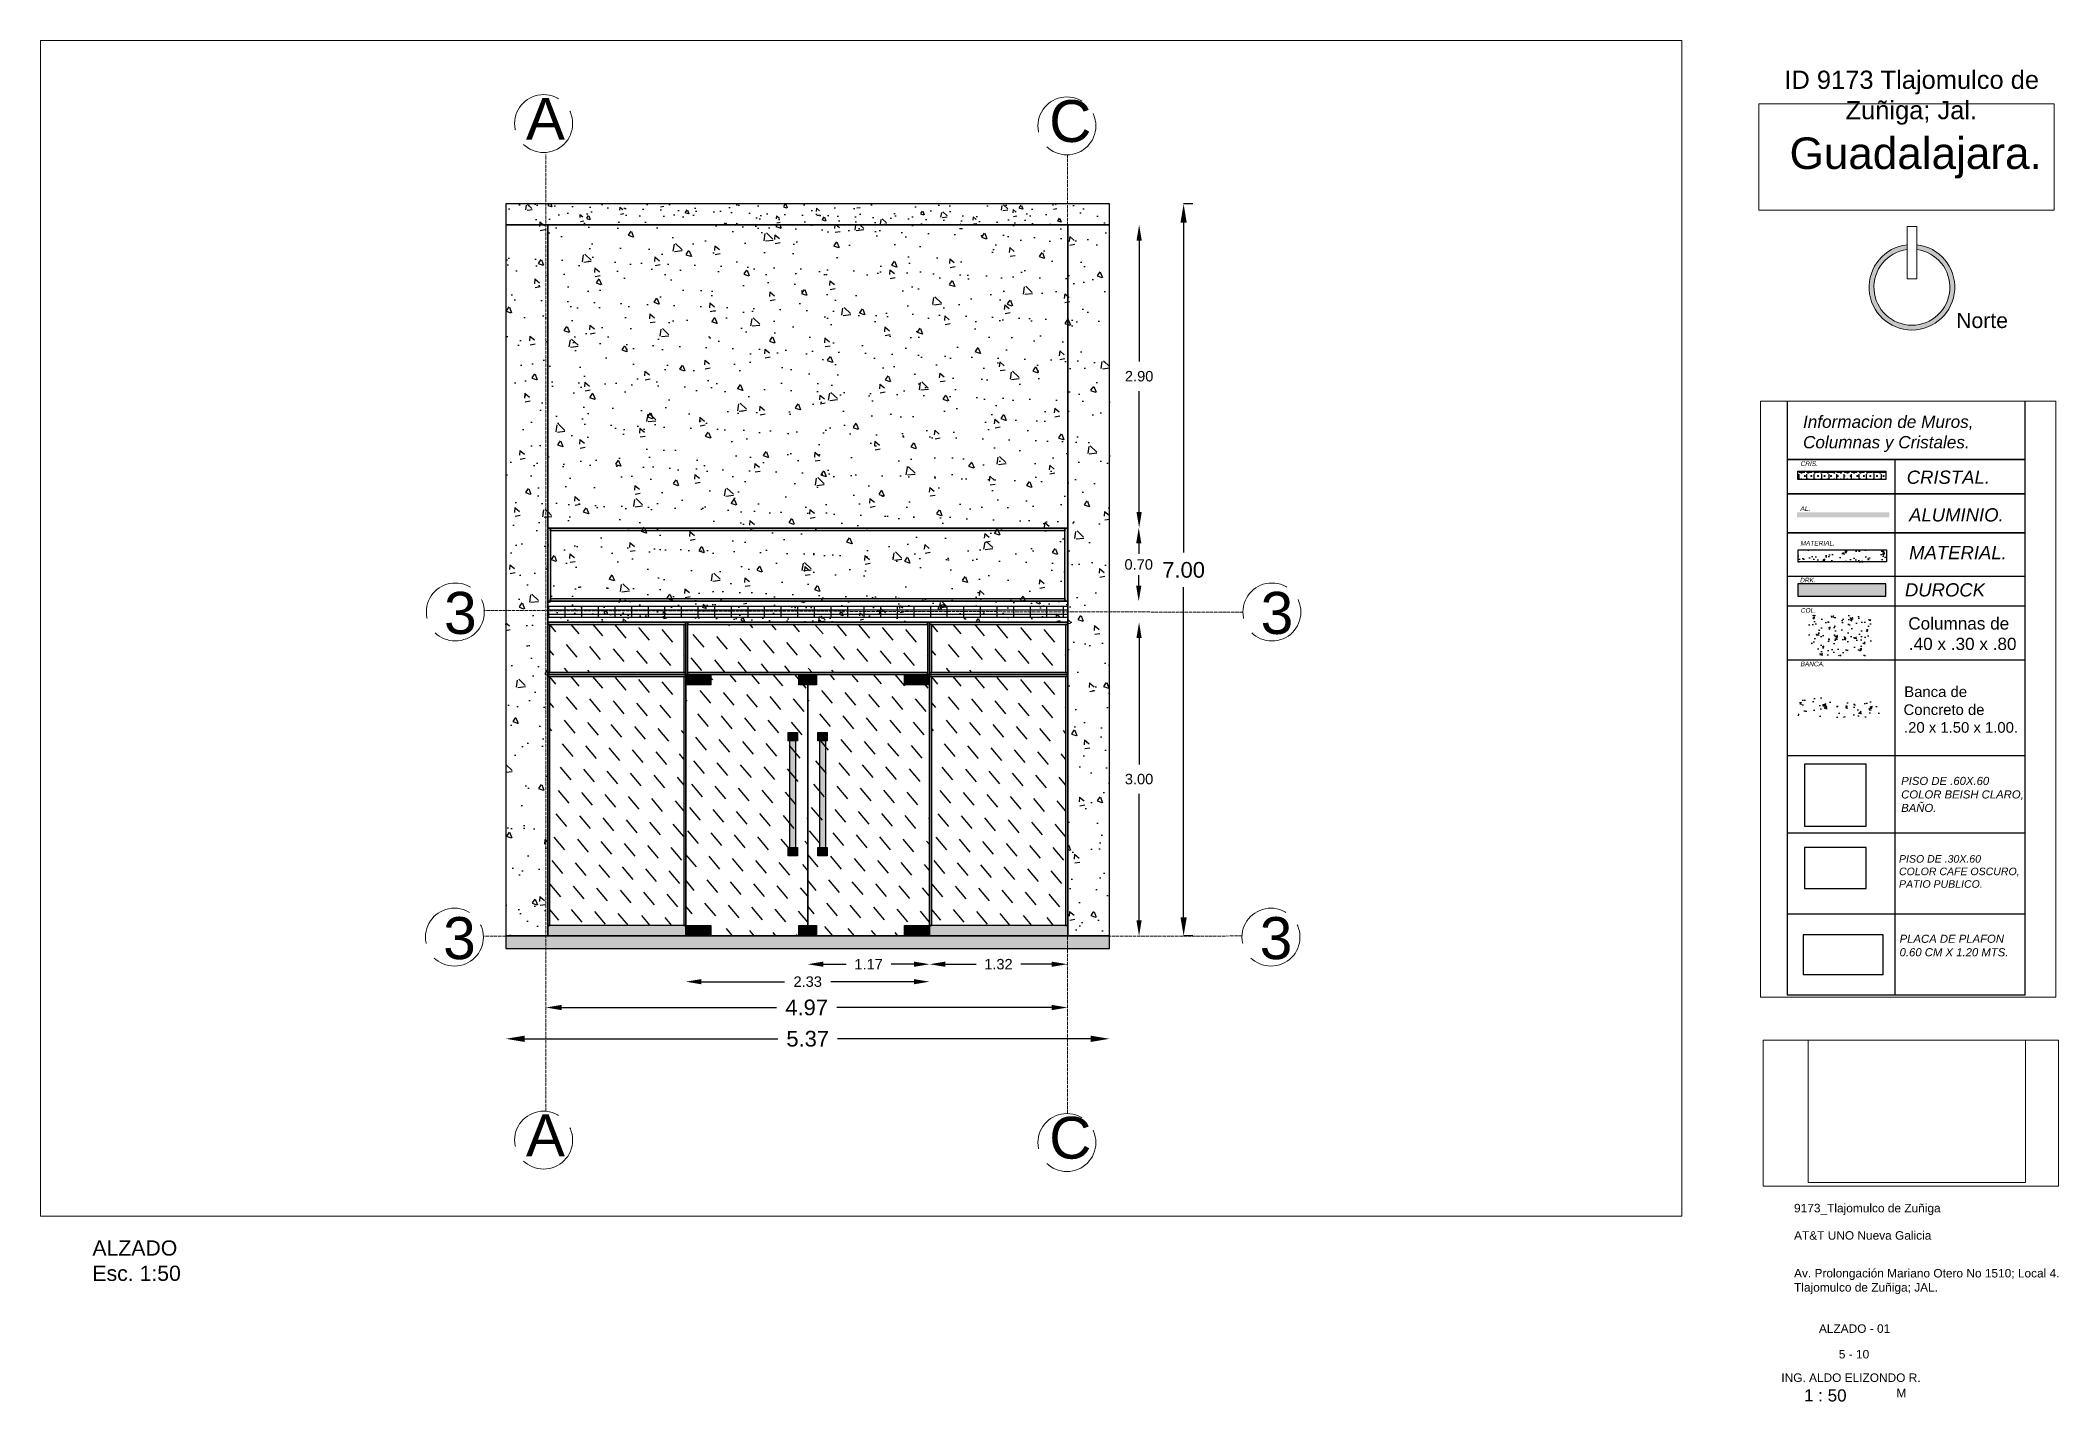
# Paper-space layout 'ARQ-05' of a CAD drawing. Header units: millimetres. Extents: x 82.4 to 165.5, y 72 to 128.1.
# The model-space entities are those that its viewports show. They can reach past a viewport. Long polylines and large blocks are cut down to what shows.
import ezdxf

# ---------------------------------------------------------------- set-up
doc = ezdxf.new("R2010")
doc.units = ezdxf.units.MM
doc.linetypes.add('ACAD_ISO02W100', pattern=[15, 12, -3])
for name, color, linetype, lineweight in [('COTAS', 161, 'ACAD_ISO02W100', 20), ('IMAGENES 3', 142, 'Continuous', 18), ('LAM-Solapa', 157, 'Continuous', 18)]:
    doc.layers.add(name, color=color, linetype=linetype, lineweight=lineweight)
for name, color, linetype in [('CUADRO IMFORMATIVO', 144, 'Continuous'), ('MEDIDAS.', 144, 'Continuous'), ('MUROS - ARQ.', 151, 'Continuous'), ('MUROS ACABADOS', 142, 'Continuous')]:
    doc.layers.add(name, color=color, linetype=linetype)
doc.styles.get("Standard").update_dxf_attribs({"font": 'arial.ttf'})
doc.dimstyles.get("Standard").update_dxf_attribs({"dimtxt": 0.15, "dimasz": 0.18, "dimexe": 0.18, "dimexo": 0.0625, "dimgap": 0.09, "dimtad": 0, "dimtih": 1, "dimtoh": 1, "dimzin": 0, "dimdsep": 46, "dimtxsty": 'Standard', "dimblk2": 'ARCHTICK', "dimcen": 0.09, "dimadec": 0, "dimazin": 0, "dimtfac": 1, "dimtofl": 0, "dimtmove": 0, "dimatfit": 3, "dimfxl": 1, "dimtolj": 1, "dimtzin": 0, "dimarcsym": 0})
picture_1 = doc.add_image_def('image53.png', size_in_pixel=(703, 467))
pattern_1 = [(320, (-6.02686, 10.43883), (-0.031878171, -0.364369338), [0.0381, -0.4191]), (265, (-6.02686, 10.43883), (0.38211369, 0.070486843), [0.03048, -0.335281168]), (10.4514447, (-6.02952, 10.40847), (0.350235504, -0.293882494), [0.032380018, -0.356180489]), (316.1842, (-5.92526, 10.43883), (-0.084084656, -0.542158082), [0.05715, -0.62865]), (6.6355576, (-5.93227, 10.39365), (0.49485225, -0.474808268), [0.048570046, -0.534271216]), (261.184151, (-5.92526, 10.43883), (0.49485225, -0.474808268), [0.045719934, -0.502919464]), (291, (-5.95066, 10.38803), (-0.204530396, -0.3032287825), [0.0381, -0.4191]), (236, (-5.95066, 10.38803), (0.368375932, -0.123604057), [0.03048, -0.33528]), (341.451445, (-5.9677, 10.36276), (0.163845538, -0.426832839), [0.032380018, -0.356179875]), (307.5, (-6.02686, 10.43883), (0.1691100777, -0.0061772065), [0, -0.331216, 0, -0.34036, 0, -0.33655]), (277.5, (-6.02686, 10.43883), (0.2003611496, -0.133639325), [0, -0.194056, 0, -0.323596, 0, -0.12827]), (237.5, (-6.02686, 10.55212), (-0.011457488, -0.2711811903), [0, -0.127, 0, -0.39624, 0, -0.52578]), (227.5, (-6.02686, 10.60292), (0.050852982, -0.296258363), [0, -0.1651, 0, -0.263144, 0, -0.37338])]
pattern_2 = [(320, (-6.02686, 10.43883), (-0.047817257, -0.546554007), [0.05715, -0.62865]), (265, (-6.02686, 10.43883), (0.573170536, 0.105730264), [0.04572, -0.502921753]), (10.4514447, (-6.03085, 10.3933), (0.525353256, -0.440823741), [0.048570026, -0.534270734]), (316.1842, (-5.87446, 10.4388), (-0.126126984, -0.813237123), [0.085725, -0.942975]), (6.635558, (-5.885, 10.3711), (0.742278374, -0.7122124), [0.07285507, -0.801406824]), (261.184151, (-5.8745, 10.4388), (0.742278374, -0.7122124), [0.0685799, -0.754379196]), (291, (-5.91256, 10.36263), (-0.306795595, -0.454843174), [0.05715, -0.62865]), (236, (-5.91256, 10.36263), (0.552563898, -0.185406085), [0.04572, -0.50292]), (341.451445, (-5.93813, 10.32473), (0.245768307, -0.640249258), [0.048570026, -0.534269813]), (307.5, (-6.02686, 10.43883), (0.2536651166, -0.0092658098), [0, -0.496824, 0, -0.51054, 0, -0.504825]), (277.5, (-6.02686, 10.43883), (0.3005417245, -0.2004589875), [0, -0.291084, 0, -0.485394, 0, -0.192405]), (237.5, (-6.02686, 10.60876), (-0.017186232, -0.4067717855), [0, -0.1905, 0, -0.59436, 0, -0.78867]), (227.5, (-6.02686, 10.68496), (0.076279473, -0.444387544), [0, -0.24765, 0, -0.394716, 0, -0.56007])]
pattern_3 = [(130, (-6.02686, 10.43883), (-0.2236520884, 0.0195670223), [0.15875, -0.15875])]

# ---------------------------------------------------------------- blocks, each defined once
blk = doc.blocks.new('*D134')
at = {"layer": 'Defpoints', "color": 0, "transparency": 16777216}
for p in [(10984.368, 3800.484), (10989.352, 3800.484), (10989.352, 3800.484)]:
    blk.add_point(p, dxfattribs=at)
at = {"layer": 'MEDIDAS.', "color": 0, "lineweight": -2, "transparency": 16777216}
for p, q in [((10984.518, 3800.484), (10986.572, 3800.484)), ((10989.202, 3800.484), (10987.148, 3800.484))]:
    blk.add_line(p, q, dxfattribs=at)
at = {"layer": 'MEDIDAS.', "color": 0, "transparency": 16777216}
for points in [[(10984.518, 3800.509), (10984.518, 3800.459), (10984.368, 3800.484)], [(10989.202, 3800.509), (10989.202, 3800.459), (10989.352, 3800.484)]]:
    blk.add_solid(points, dxfattribs=at)
at = {"layer": 'MEDIDAS.', "color": 0, "transparency": 16777216, "insert": (10986.86, 3800.484), "char_height": 0.15, "attachment_point": 5}
blk.add_mtext('\\A1;4.97', dxfattribs=at)
blk = doc.blocks.new('_ArchTick')
at = {"color": 0, "linetype": 'ByBlock', "const_width": 0.15}
blk.add_lwpolyline([(-0.5, -0.5), (0.5, 0.5)], dxfattribs=at)
blk = doc.blocks.new('*D135')
at = {"layer": 'Defpoints', "color": 0, "transparency": 16777216}
for p in [(10988.035, 3800.898), (10988.035, 3800.898), (10989.352, 3800.888)]:
    blk.add_point(p, dxfattribs=at)
at = {"layer": 'MEDIDAS.', "color": 0, "lineweight": -2, "transparency": 16777216}
for p, q in [((10988.185, 3800.898), (10988.479, 3800.898)), ((10989.202, 3800.898), (10988.908, 3800.898)), ((10989.352, 3800.888), (10989.352, 3800.898))]:
    blk.add_line(p, q, dxfattribs=at)
at = {"layer": 'MEDIDAS.', "color": 0, "transparency": 16777216}
for points in [[(10988.185, 3800.923), (10988.185, 3800.873), (10988.035, 3800.898)], [(10989.202, 3800.923), (10989.202, 3800.873), (10989.352, 3800.898)]]:
    blk.add_solid(points, dxfattribs=at)
at = {"layer": 'MEDIDAS.', "color": 0, "transparency": 16777216, "insert": (10988.693, 3800.898), "char_height": 0.1, "attachment_point": 5}
blk.add_mtext('\\A1;1.32', dxfattribs=at)
blk = doc.blocks.new('*D136')
at = {"layer": 'Defpoints', "color": 0, "transparency": 16777216}
for p in [(10986.87, 3800.898), (10986.87, 3800.898), (10988.035, 3800.898)]:
    blk.add_point(p, dxfattribs=at)
at = {"layer": 'MEDIDAS.', "color": 0, "lineweight": -2, "transparency": 16777216}
for p, q in [((10987.02, 3800.898), (10987.237, 3800.898)), ((10987.885, 3800.898), (10987.667, 3800.898))]:
    blk.add_line(p, q, dxfattribs=at)
at = {"layer": 'MEDIDAS.', "color": 0, "transparency": 16777216}
for points in [[(10987.02, 3800.923), (10987.02, 3800.873), (10986.87, 3800.898)], [(10987.885, 3800.923), (10987.885, 3800.873), (10988.035, 3800.898)]]:
    blk.add_solid(points, dxfattribs=at)
at = {"layer": 'MEDIDAS.', "color": 0, "transparency": 16777216, "insert": (10987.452, 3800.898), "char_height": 0.1, "attachment_point": 5}
blk.add_mtext('\\A1;1.17', dxfattribs=at)
blk = doc.blocks.new('*D137')
at = {"layer": 'Defpoints', "color": 0, "transparency": 16777216}
for p in [(10985.704, 3800.731), (10985.704, 3800.731), (10988.035, 3800.731)]:
    blk.add_point(p, dxfattribs=at)
at = {"layer": 'MEDIDAS.', "color": 0, "lineweight": -2, "transparency": 16777216}
for p, q in [((10985.854, 3800.731), (10986.649, 3800.731)), ((10987.885, 3800.731), (10987.09, 3800.731))]:
    blk.add_line(p, q, dxfattribs=at)
at = {"layer": 'MEDIDAS.', "color": 0, "transparency": 16777216}
for points in [[(10985.854, 3800.756), (10985.854, 3800.706), (10985.704, 3800.731)], [(10987.885, 3800.756), (10987.885, 3800.706), (10988.035, 3800.731)]]:
    blk.add_solid(points, dxfattribs=at)
at = {"layer": 'MEDIDAS.', "color": 0, "transparency": 16777216, "insert": (10986.87, 3800.731), "char_height": 0.1, "attachment_point": 5}
blk.add_mtext('\\A1;2.33', dxfattribs=at)
blk = doc.blocks.new('*D138')
at = {"layer": 'Defpoints', "color": 0, "transparency": 16777216}
for p in [(10983.985, 3800.185), (10989.755, 3800.185), (10989.755, 3800.185)]:
    blk.add_point(p, dxfattribs=at)
at = {"layer": 'MEDIDAS.', "color": 0, "lineweight": -2, "transparency": 16777216}
for p, q in [((10984.165, 3800.185), (10986.585, 3800.185)), ((10989.575, 3800.185), (10987.155, 3800.185))]:
    blk.add_line(p, q, dxfattribs=at)
at = {"layer": 'MEDIDAS.', "color": 0, "transparency": 16777216}
for points in [[(10984.165, 3800.215), (10984.165, 3800.155), (10983.985, 3800.185)], [(10989.575, 3800.215), (10989.575, 3800.155), (10989.755, 3800.185)]]:
    blk.add_solid(points, dxfattribs=at)
at = {"layer": 'MEDIDAS.', "color": 0, "transparency": 16777216, "insert": (10986.87, 3800.185), "char_height": 0.15, "attachment_point": 5}
blk.add_mtext('\\A1;5.37', dxfattribs=at)
blk = doc.blocks.new('*D139')
at = {"layer": 'Defpoints', "color": 0, "transparency": 16777216}
for p in [(10990.037, 3804.168), (10990.037, 3804.168), (10990.037, 3801.168)]:
    blk.add_point(p, dxfattribs=at)
at = {"layer": 'MEDIDAS.', "color": 0, "lineweight": -2, "transparency": 16777216}
for p, q in [((10990.037, 3804.018), (10990.037, 3802.809)), ((10990.037, 3801.318), (10990.037, 3802.527))]:
    blk.add_line(p, q, dxfattribs=at)
at = {"layer": 'MEDIDAS.', "color": 0, "transparency": 16777216}
for points in [[(10990.012, 3804.018), (10990.062, 3804.018), (10990.037, 3804.168)], [(10990.012, 3801.318), (10990.062, 3801.318), (10990.037, 3801.168)]]:
    blk.add_solid(points, dxfattribs=at)
at = {"layer": 'MEDIDAS.', "color": 0, "transparency": 16777216, "insert": (10990.037, 3802.668), "char_height": 0.1, "attachment_point": 5}
blk.add_mtext('\\A1;3.00', dxfattribs=at)
blk = doc.blocks.new('*D140')
at = {"layer": 'Defpoints', "color": 0, "transparency": 16777216}
for p in [(10990.034, 3805.071), (10990.034, 3805.071), (10990.034, 3804.368)]:
    blk.add_point(p, dxfattribs=at)
at = {"layer": 'MEDIDAS.', "color": 0, "lineweight": -2, "transparency": 16777216}
for p, q in [((10990.034, 3804.921), (10990.034, 3804.821)), ((10990.034, 3804.518), (10990.034, 3804.619))]:
    blk.add_line(p, q, dxfattribs=at)
at = {"layer": 'MEDIDAS.', "color": 0, "transparency": 16777216}
for points in [[(10990.009, 3804.921), (10990.059, 3804.921), (10990.034, 3805.071)], [(10990.009, 3804.518), (10990.059, 3804.518), (10990.034, 3804.368)]]:
    blk.add_solid(points, dxfattribs=at)
at = {"layer": 'MEDIDAS.', "color": 0, "transparency": 16777216, "insert": (10990.034, 3804.72), "char_height": 0.1, "attachment_point": 5}
blk.add_mtext('\\A1;0.70', dxfattribs=at)
blk = doc.blocks.new('*D141')
at = {"layer": 'Defpoints', "color": 0, "transparency": 16777216}
for p in [(10990.038, 3807.968), (10990.038, 3807.968), (10990.038, 3805.071)]:
    blk.add_point(p, dxfattribs=at)
at = {"layer": 'MEDIDAS.', "color": 0, "lineweight": -2, "transparency": 16777216}
for p, q in [((10990.038, 3807.818), (10990.038, 3806.661)), ((10990.038, 3805.221), (10990.038, 3806.379))]:
    blk.add_line(p, q, dxfattribs=at)
at = {"layer": 'MEDIDAS.', "color": 0, "transparency": 16777216}
for points in [[(10990.013, 3807.818), (10990.063, 3807.818), (10990.038, 3807.968)], [(10990.013, 3805.221), (10990.063, 3805.221), (10990.038, 3805.071)]]:
    blk.add_solid(points, dxfattribs=at)
at = {"layer": 'MEDIDAS.', "color": 0, "transparency": 16777216, "insert": (10990.038, 3806.52), "char_height": 0.1, "attachment_point": 5}
blk.add_mtext('\\A1;2.90', dxfattribs=at)
blk = doc.blocks.new('*D142')
at = {"layer": 'Defpoints', "color": 0, "transparency": 16777216}
for p in [(10990.551, 3808.168), (10990.463, 3801.168), (10990.551, 3801.168)]:
    blk.add_point(p, dxfattribs=at)
at = {"layer": 'MEDIDAS.', "color": 0, "lineweight": -2, "transparency": 16777216}
for p, q in [((10990.551, 3808.168), (10990.463, 3808.168)), ((10990.463, 3807.988), (10990.463, 3804.835)), ((10990.463, 3801.348), (10990.463, 3804.502)), ((10990.551, 3801.168), (10990.463, 3801.168))]:
    blk.add_line(p, q, dxfattribs=at)
at = {"layer": 'MEDIDAS.', "color": 0, "transparency": 16777216}
for points in [[(10990.433, 3807.988), (10990.493, 3807.988), (10990.463, 3808.168)], [(10990.433, 3801.348), (10990.493, 3801.348), (10990.463, 3801.168)]]:
    blk.add_solid(points, dxfattribs=at)
at = {"layer": 'MEDIDAS.', "color": 0, "transparency": 16777216, "insert": (10990.463, 3804.668), "char_height": 0.15, "attachment_point": 5}
blk.add_mtext('\\A1;7.00', dxfattribs=at)

msp = doc.modelspace()

# ---------------------------------------------------------------- hatches: boundary and pattern name
at = {"layer": 'CUADRO IMFORMATIVO'}
h = msp.add_hatch(dxfattribs=at)
h.set_pattern_fill('ANGLE', color=151, scale=0.010385)
h.set_pattern_definition([(0, (-11794.835896, -4063.511164), (0, 0.07254180236), [0.05275767444, -0.01978412792]), (90, (-11794.835896, -4063.511164), (-0.07254180236, 4e-18), [0.05275767444, -0.01978412792])])
h.paths.add_polyline_path([(10996.895, 3821.204), (10996.895, 3821.287), (10996.043, 3821.287), (10996.043, 3821.204)])
h = msp.add_hatch(dxfattribs=at)
h.set_pattern_fill('CROSS', color=161, scale=0.005)
h.paths.add_polyline_path([(10996.043, 3821.204), (10996.043, 3821.287), (10996.895, 3821.287), (10996.895, 3821.204)])
h = msp.add_hatch(color=161, dxfattribs=at)
h.dxf.hatch_style = 1
h.paths.add_polyline_path([(10996.929, 3820.838), (10996.929, 3820.885), (10996.035, 3820.885), (10996.035, 3820.838)])
h = msp.add_hatch(dxfattribs=at)
h.set_pattern_fill('AR-CONC', color=250, scale=0.001)
h.set_pattern_definition([(50, (0.0001, 0), (0.182184669, -0.0159390855), [0.01905, -0.20955]), (355, (0.0001, 0), (-0.0352434214, 0.1910568452), [0.01524, -0.1676405842]), (100.4514447, (0.01528, -0.00133), (0.146941247, 0.175117752), [0.0161900088, -0.1780902446]), (46.1842, (0.0001, 0.0508), (0.271079041, -0.042042328), [0.028575, -0.314325]), (96.6355576, (0.0227, 0.0473), (0.237404134, 0.2474261246), [0.024285023, -0.267135608]), (351.1841512, (0.0001, 0.0508), (0.237404134, 0.2474261246), [0.022859967, -0.251459732]), (21, (0.0255, 0.0381), (0.1516143913, -0.1022651982), [0.01905, -0.20955]), (326, (0.0255, 0.0381), (0.0618020283, 0.184187966), [0.01524, -0.16764]), (71.451445, (0.03813, 0.02958), (0.2134164193, 0.081922769), [0.0161900088, -0.1780899376]), (37.5, (0.0001, 0), (0.00308860325, 0.08455503887), [0, -0.165608, 0, -0.17018, 0, -0.168275]), (7.5, (0.0001, 0), (0.0668196625, 0.1001805748), [0, -0.097028, 0, -0.161798, 0, -0.064135]), (327.5, (-0.05654, 0), (0.13559059517, -0.005728744), [0, -0.0635, 0, -0.19812, 0, -0.26289]), (317.5, (-0.08194, 0), (0.1481291814, 0.025426491), [0, -0.08255, 0, -0.131572, 0, -0.18669])])
h.paths.add_polyline_path([(10996.903, 3820.407), (10996.047, 3820.407), (10996.047, 3820.522), (10996.903, 3820.522)])
at = {"layer": 'CUADRO IMFORMATIVO', "true_color": 0x0a85ff}
h = msp.add_hatch(color=150, dxfattribs=at)
h.dxf.hatch_style = 1
h.paths.add_polyline_path([(10996.045, 3820.193), (10996.045, 3820.073), (10996.898, 3820.073), (10996.898, 3820.193)])
at = {"layer": 'CUADRO IMFORMATIVO'}
h = msp.add_hatch(dxfattribs=at)
h.set_pattern_fill('AR-CONC', color=142, scale=0.001)
h.set_pattern_definition([(50, (18.55573, 23.4516), (0.182184669, -0.0159390855), [0.01905, -0.20955]), (355, (18.55573, 23.4516), (-0.0352434214, 0.1910568452), [0.01524, -0.1676405842]), (100.4514447, (18.57092, 23.45027), (0.146941247, 0.175117752), [0.0161900088, -0.1780902446]), (46.1842, (18.55573, 23.5024), (0.271079041, -0.042042328), [0.028575, -0.314325]), (96.6355576, (18.57832, 23.4989), (0.237404134, 0.2474261246), [0.024285023, -0.267135608]), (351.1841512, (18.55573, 23.5024), (0.237404134, 0.2474261246), [0.022859967, -0.251459732]), (21, (18.58113, 23.4897), (0.1516143913, -0.1022651982), [0.01905, -0.20955]), (326, (18.58113, 23.4897), (0.0618020283, 0.184187966), [0.01524, -0.16764]), (71.451445, (18.59377, 23.48118), (0.2134164193, 0.081922769), [0.0161900088, -0.1780899376]), (37.5, (18.55573, 23.4516), (0.00308860325, 0.08455503887), [0, -0.165608, 0, -0.17018, 0, -0.168275]), (7.5, (18.55573, 23.4516), (0.0668196625, 0.1001805748), [0, -0.097028, 0, -0.161798, 0, -0.064135]), (327.5, (18.49909, 23.4516), (0.13559059517, -0.005728744), [0, -0.0635, 0, -0.19812, 0, -0.26289]), (317.5, (18.47369, 23.4516), (0.1481291814, 0.025426491), [0, -0.08255, 0, -0.131572, 0, -0.18669])])
h.paths.add_polyline_path([(10996.152, 3819.491), (10996.752, 3819.491), (10996.752, 3819.891), (10996.152, 3819.891)])
h = msp.add_hatch(dxfattribs=at)
h.set_pattern_fill('AR-CONC', color=142, scale=0.001228)
h.set_pattern_definition([(50, (4256.03059, 1484.32152), (0.2237743324, -0.019577708), [0.023398791, -0.2573867034]), (355, (4256.03059, 1484.32152), (-0.0432888955, 0.234671876), [0.018719033, -0.20591008]), (100.4514447, (4256.04923, 1484.31988), (0.180485436, 0.215094158), [0.0198859126, -0.2187452205]), (46.1842, (4256.03059, 1484.3839), (0.332961779, -0.051639877), [0.035098187, -0.386080055]), (96.6355576, (4256.05833, 1484.3796), (0.291599463, 0.303909303), [0.029828881, -0.328118127]), (351.184151, (4256.0306, 1484.3839), (0.291599463, 0.303909303), [0.028078509, -0.308863715]), (21, (4256.06178, 1484.36831), (0.18622538, -0.125610605), [0.023398791, -0.2573867034]), (326, (4256.06178, 1484.36831), (0.075910381, 0.226234948), [0.018719033, -0.205909363]), (71.451445, (4256.0773, 1484.35785), (0.2621357605, 0.1006243446), [0.0198859126, -0.2187448435]), (37.5, (4256.030585, 1484.321516), (0.0037936789, 0.1038575171), [0, -0.2034134917, 0, -0.2090292016, 0, -0.2066893224]), (7.5, (4256.03059, 1484.32152), (0.0820734558, 0.1230500973), [0, -0.1191778433, 0, -0.1987337334, 0, -0.0787759304]), (327.5, (4255.96101, 1484.321516), (0.1665436235, -0.0070365189), [0, -0.0779959707, 0, -0.2433474287, 0, -0.3229033188]), (317.5, (4255.92981, 1484.32152), (0.1819445558, 0.0312309268), [0, -0.101394762, 0, -0.1616076513, 0, -0.229308154])])
h.paths.add_polyline_path([(10996.049, 3818.901), (10996.835, 3818.901), (10996.835, 3819.087), (10996.049, 3819.087)])
at = {"layer": 'MUROS ACABADOS'}
h = msp.add_hatch(dxfattribs=at)
h.set_pattern_fill('AR-CONC', color=40, scale=0.002, angle=270)
h.set_pattern_definition(pattern_1)
h.paths.add_polyline_path([(10983.985, 3807.968), (10989.755, 3807.968), (10989.755, 3808.168), (10983.985, 3808.168)])
h = msp.add_hatch(dxfattribs=at)
h.set_pattern_fill('AR-CONC', color=40, scale=0.003, angle=270)
h.set_pattern_definition(pattern_2)
h.paths.add_polyline_path([(10989.355, 3801.168), (10989.755, 3801.168), (10989.755, 3807.968), (10989.355, 3807.968)])
h.paths.add_polyline_path([(10983.985, 3801.168), (10984.385, 3801.168), (10984.385, 3807.968), (10983.985, 3807.968)])
h = msp.add_hatch(dxfattribs=at)
h.set_pattern_fill('AR-CONC', color=40, scale=0.003, angle=270)
h.set_pattern_definition(pattern_2)
h.paths.add_polyline_path([(10984.385, 3805.068), (10989.355, 3805.068), (10989.355, 3807.968), (10984.385, 3807.968)])
h.paths.add_polyline_path([(10984.385, 3804.368), (10989.355, 3804.368)], flags=17)
h.paths.add_polyline_path([(10984.385, 3804.368), (10989.355, 3804.368), (10989.355, 3805.068), (10984.385, 3805.068)])
h = msp.add_hatch(color=40, dxfattribs=at)
h.dxf.hatch_style = 1
h.paths.add_polyline_path([(10989.329, 3804.394), (10989.329, 3804.368), (10984.411, 3804.368), (10984.411, 3804.394)])
h.paths.add_polyline_path([(10989.329, 3805.068), (10989.329, 3805.042), (10984.411, 3805.042), (10984.411, 3805.068)])
h.paths.add_polyline_path([(10984.385, 3805.068), (10984.411, 3805.068), (10984.411, 3804.368), (10984.385, 3804.368)])
h.paths.add_polyline_path([(10989.329, 3805.068), (10989.355, 3805.068), (10989.355, 3804.368), (10989.329, 3804.368)])
h = msp.add_hatch(dxfattribs=at)
h.set_pattern_fill('AR-CONC', color=40, scale=0.002, angle=270)
h.set_pattern_definition(pattern_1)
h.paths.add_polyline_path([(10984.385, 3804.168), (10989.355, 3804.168), (10989.355, 3804.368), (10984.385, 3804.368)])
h = msp.add_hatch(dxfattribs=at)
h.set_pattern_fill('GRATE', color=34, scale=0.05)
h.set_pattern_definition([(0, (-6.026863, 10.438833), (0, 0.0396875), []), (90, (-6.02686, 10.43883), (-0.15875, 1e-17), [])])
h.paths.add_polyline_path([(10984.385, 3804.218), (10989.355, 3804.218), (10989.355, 3804.318), (10984.385, 3804.318)])
h = msp.add_hatch(color=255, dxfattribs=at)
h.dxf.hatch_style = 1
h.paths.add_polyline_path([(10985.725, 3803.668), (10988.015, 3803.668), (10988.015, 3803.688), (10985.725, 3803.688)])
h.paths.add_polyline_path([(10985.705, 3803.668), (10985.725, 3803.668), (10985.725, 3804.168), (10985.705, 3804.168)])
h.paths.add_polyline_path([(10985.725, 3804.148), (10988.015, 3804.148), (10988.015, 3804.168), (10985.725, 3804.168)])
h.paths.add_polyline_path([(10988.015, 3803.668), (10988.035, 3803.668), (10988.035, 3804.168), (10988.015, 3804.168)])
h.paths.add_polyline_path([(10988.035, 3803.688), (10988.055, 3803.688), (10988.055, 3804.148), (10988.035, 3804.148)])
h.paths.add_polyline_path([(10988.035, 3804.148), (10989.355, 3804.148), (10989.355, 3804.168), (10988.035, 3804.168)])
h.paths.add_polyline_path([(10988.035, 3803.668), (10989.355, 3803.668), (10989.355, 3803.688), (10988.035, 3803.688)])
h.paths.add_polyline_path([(10989.335, 3803.688), (10989.355, 3803.688), (10989.355, 3804.148), (10989.335, 3804.148)])
h.paths.add_polyline_path([(10989.335, 3801.268), (10989.355, 3801.268), (10989.355, 3803.648), (10989.335, 3803.648)])
h.paths.add_polyline_path([(10988.035, 3803.648), (10989.355, 3803.648), (10989.355, 3803.668), (10988.035, 3803.668)])
h.paths.add_polyline_path([(10988.035, 3801.268), (10988.055, 3801.268), (10988.055, 3803.648), (10988.035, 3803.648)])
h.paths.add_polyline_path([(10988.035, 3801.168), (10989.355, 3801.168), (10989.355, 3801.268), (10988.035, 3801.268)])
h.paths.add_polyline_path([(10984.385, 3801.168), (10985.705, 3801.168), (10985.705, 3801.268), (10984.385, 3801.268)])
h.paths.add_polyline_path([(10984.385, 3801.268), (10984.405, 3801.268), (10984.405, 3803.648), (10984.385, 3803.648)])
h.paths.add_polyline_path([(10985.685, 3801.268), (10985.705, 3801.268), (10985.705, 3803.648), (10985.685, 3803.648)])
h.paths.add_polyline_path([(10984.385, 3803.648), (10985.705, 3803.648), (10985.705, 3803.668), (10984.385, 3803.668)])
h.paths.add_polyline_path([(10984.385, 3803.668), (10985.705, 3803.668), (10985.705, 3803.688), (10984.385, 3803.688)])
h.paths.add_polyline_path([(10985.685, 3803.688), (10985.705, 3803.688), (10985.705, 3804.148), (10985.685, 3804.148)])
h.paths.add_polyline_path([(10984.385, 3803.688), (10984.405, 3803.688), (10984.405, 3804.148), (10984.385, 3804.148)])
h.paths.add_polyline_path([(10984.385, 3804.148), (10985.705, 3804.148), (10985.705, 3804.168), (10984.385, 3804.168)])
h = msp.add_hatch(dxfattribs=at)
h.set_pattern_fill('DASH', color=255, scale=0.05, angle=130)
h.set_pattern_definition(pattern_3)
h.paths.add_polyline_path([(10984.405, 3804.148), (10985.685, 3804.148), (10985.685, 3803.688), (10984.405, 3803.688)])
h = msp.add_hatch(dxfattribs=at)
h.set_pattern_fill('DASH', color=255, scale=0.05, angle=130)
h.set_pattern_definition([(130, (-3.69686, 10.43883), (-0.2236520884, 0.0195670223), [0.15875, -0.15875])])
h.paths.add_polyline_path([(10985.725, 3804.148), (10988.015, 3804.148), (10988.015, 3803.688), (10985.725, 3803.688)])
h = msp.add_hatch(dxfattribs=at)
h.set_pattern_fill('DASH', color=255, scale=0.05, angle=130)
h.set_pattern_definition([(130, (-2.37686, 10.43883), (-0.2236520884, 0.0195670223), [0.15875, -0.15875])])
h.paths.add_polyline_path([(10988.055, 3804.148), (10989.335, 3804.148), (10989.335, 3803.688), (10988.055, 3803.688)])
h = msp.add_hatch(dxfattribs=at)
h.set_pattern_fill('DASH', color=255, scale=0.05, angle=130)
h.set_pattern_definition([(130, (-6.02686, 9.93883), (-0.2236520884, 0.0195670223), [0.15875, -0.15875])])
h.paths.add_polyline_path([(10984.405, 3803.648), (10985.685, 3803.648), (10985.685, 3801.268), (10984.405, 3801.268)])
h = msp.add_hatch(dxfattribs=at)
h.set_pattern_fill('DASH', color=255, scale=0.05, angle=130)
h.set_pattern_definition([(130, (-7.19186, 10.43883), (-0.2236520884, 0.0195670223), [0.15875, -0.15875])])
h.paths.add_polyline_path([(10985.705, 3801.168), (10986.87, 3801.168), (10986.87, 3803.668), (10985.705, 3803.668)])
h = msp.add_hatch(color=255, dxfattribs=at)
h.dxf.hatch_style = 1
h.paths.add_polyline_path([(10985.705, 3803.668), (10985.944, 3803.668), (10985.944, 3803.568), (10985.705, 3803.568)])
h = msp.add_hatch(color=255, dxfattribs=at)
h.dxf.hatch_style = 1
h.paths.add_polyline_path([(10986.786, 3803.668), (10986.87, 3803.668), (10986.87, 3803.568), (10986.786, 3803.568)])
h = msp.add_hatch(dxfattribs=at)
h.set_pattern_fill('DASH', color=255, scale=0.05, angle=130)
h.set_pattern_definition(pattern_3)
h.paths.add_polyline_path([(10986.87, 3801.168), (10988.035, 3801.168), (10988.035, 3803.668), (10986.87, 3803.668)])
h = msp.add_hatch(color=255, dxfattribs=at)
h.dxf.hatch_style = 1
h.paths.add_polyline_path([(10986.87, 3803.668), (10986.954, 3803.668), (10986.954, 3803.568), (10986.87, 3803.568)])
h = msp.add_hatch(color=255, dxfattribs=at)
h.dxf.hatch_style = 1
h.paths.add_polyline_path([(10987.796, 3803.668), (10988.035, 3803.668), (10988.035, 3803.568), (10987.796, 3803.568)])
h = msp.add_hatch(dxfattribs=at)
h.set_pattern_fill('DASH', color=255, scale=0.05, angle=130)
h.set_pattern_definition([(130, (-2.37686, 9.93883), (-0.2236520884, 0.0195670223), [0.15875, -0.15875])])
h.paths.add_polyline_path([(10988.055, 3803.648), (10989.335, 3803.648), (10989.335, 3801.268), (10988.055, 3801.268)])
h = msp.add_hatch(color=254, dxfattribs=at)
h.dxf.hatch_style = 1
h.paths.add_polyline_path([(10986.682, 3803.114), (10986.771, 3803.114), (10986.771, 3803.034), (10986.682, 3803.034)])
h = msp.add_hatch(color=254, dxfattribs=at)
h.dxf.hatch_style = 1
h.paths.add_polyline_path([(10986.699, 3803.074), (10986.753, 3803.074), (10986.753, 3801.974), (10986.699, 3801.974)])
h = msp.add_hatch(color=254, dxfattribs=at)
h.dxf.hatch_style = 1
h.paths.add_polyline_path([(10986.968, 3803.114), (10987.057, 3803.114), (10987.057, 3803.034), (10986.968, 3803.034)])
h = msp.add_hatch(color=254, dxfattribs=at)
h.dxf.hatch_style = 1
h.paths.add_polyline_path([(10986.985, 3803.074), (10987.04, 3803.074), (10987.04, 3801.974), (10986.985, 3801.974)])
h = msp.add_hatch(color=254, dxfattribs=at)
h.dxf.hatch_style = 1
h.paths.add_polyline_path([(10986.682, 3802.014), (10986.771, 3802.014), (10986.771, 3801.934), (10986.682, 3801.934)])
h = msp.add_hatch(color=254, dxfattribs=at)
h.dxf.hatch_style = 1
h.paths.add_polyline_path([(10986.968, 3802.014), (10987.057, 3802.014), (10987.057, 3801.934), (10986.968, 3801.934)])
h = msp.add_hatch(color=250, dxfattribs=at)
h.dxf.hatch_style = 1
h.paths.add_polyline_path([(10983.985, 3801.048), (10989.755, 3801.048), (10989.755, 3801.168), (10983.985, 3801.168)])
h = msp.add_hatch(color=255, dxfattribs=at)
h.dxf.hatch_style = 1
h.paths.add_polyline_path([(10985.705, 3801.268), (10985.944, 3801.268), (10985.944, 3801.168), (10985.705, 3801.168)])
h = msp.add_hatch(color=255, dxfattribs=at)
h.dxf.hatch_style = 1
h.paths.add_polyline_path([(10986.786, 3801.268), (10986.87, 3801.268), (10986.87, 3801.168), (10986.786, 3801.168)])
h = msp.add_hatch(color=255, dxfattribs=at)
h.dxf.hatch_style = 1
h.paths.add_polyline_path([(10986.87, 3801.268), (10986.954, 3801.268), (10986.954, 3801.168), (10986.87, 3801.168)])
h = msp.add_hatch(color=255, dxfattribs=at)
h.dxf.hatch_style = 1
h.paths.add_polyline_path([(10987.796, 3801.268), (10988.035, 3801.268), (10988.035, 3801.168), (10987.796, 3801.168)])

# ---------------------------------------------------------------- linework, layer by layer
at = {"layer": 'COTAS', "color": 164, "ltscale": 0.05}
for points in [[(10984.368, 3799.492), (10984.368, 3808.639)], [(10989.352, 3799.47), (10989.352, 3808.639)], [(10991.03, 3804.264), (10983.778, 3804.28)], [(10991.021, 3801.168), (10983.77, 3801.167)]]:
    msp.add_lwpolyline(points, dxfattribs=at)
at = {"layer": 'COTAS', "color": 164}
for centre in [(10984.346, 3808.936), (10989.347, 3808.914), (10983.502, 3804.266), (10991.307, 3804.266), (10983.493, 3801.157), (10991.298, 3801.157), (10984.346, 3799.216), (10989.347, 3799.193)]:
    msp.add_circle(centre, 0.277, dxfattribs=at)
at = {"layer": 'CUADRO IMFORMATIVO'}
for p, q in [((10998.248, 3821.973), (10995.94, 3821.973)), ((10995.94, 3821.973), (10995.94, 3816.205)), ((10998.248, 3816.205), (10998.248, 3821.973)), ((10995.94, 3821.397), (10998.248, 3821.397)), ((10995.94, 3821.397), (10998.248, 3821.397)), ((10998.248, 3821.397), (10995.94, 3821.397)), ((10996.985, 3821.397), (10996.985, 3816.205)), ((10995.94, 3821.065), (10998.248, 3821.065)), ((10998.248, 3821.065), (10995.94, 3821.065)), ((10995.94, 3820.689), (10998.248, 3820.689)), ((10998.248, 3820.689), (10995.94, 3820.689)), ((10998.248, 3820.265), (10995.94, 3820.265)), ((10998.248, 3819.978), (10995.94, 3819.978)), ((10998.248, 3819.452), (10995.94, 3819.452)), ((10995.94, 3818.54), (10995.94, 3818.525)), ((10998.248, 3818.525), (10995.94, 3818.525)), ((10998.248, 3818.525), (10995.94, 3818.525)), ((10998.248, 3817.775), (10995.94, 3817.775)), ((10998.248, 3817.775), (10995.94, 3817.775)), ((10998.248, 3816.99), (10995.94, 3816.99)), ((10998.248, 3816.99), (10995.94, 3816.99)), ((10998.248, 3816.99), (10995.94, 3816.99)), ((10998.248, 3816.205), (10995.94, 3816.205))]:
    msp.add_line(p, q, dxfattribs=at)
at = {"layer": 'CUADRO IMFORMATIVO', "color": 151}
for points in [[(10996.043, 3821.204), (10996.043, 3821.287), (10996.895, 3821.287), (10996.895, 3821.204)], [(10996.107, 3817.845), (10996.707, 3817.845), (10996.707, 3818.445), (10996.107, 3818.445)]]:
    msp.add_lwpolyline(points, close=True, dxfattribs=at)
at = {"layer": 'CUADRO IMFORMATIVO', "color": 142}
msp.add_lwpolyline([(10996.903, 3820.407), (10996.047, 3820.407), (10996.047, 3820.522), (10996.903, 3820.522)], close=True, dxfattribs=at)
at = {"layer": 'CUADRO IMFORMATIVO', "color": 150, "true_color": 0x0a85ff}
msp.add_lwpolyline([(10996.045, 3820.193), (10996.045, 3820.073), (10996.898, 3820.073), (10996.898, 3820.193)], close=True, dxfattribs=at)
at = {"layer": 'CUADRO IMFORMATIVO', "color": 152}
msp.add_lwpolyline([(10996.107, 3817.239), (10996.707, 3817.239), (10996.707, 3817.639), (10996.107, 3817.639)], close=True, dxfattribs=at)
at = {"layer": 'CUADRO IMFORMATIVO', "color": 186}
msp.add_lwpolyline([(10996.097, 3816.406), (10996.87, 3816.406), (10996.87, 3816.792), (10996.097, 3816.792)], close=True, dxfattribs=at)
at = {"layer": 'MUROS - ARQ.', "color": 40}
for points in [[(10983.985, 3807.968), (10989.755, 3807.968), (10989.755, 3808.168), (10983.985, 3808.168)], [(10983.985, 3801.168), (10984.385, 3801.168), (10984.385, 3807.968), (10983.985, 3807.968)], [(10984.385, 3805.068), (10989.355, 3805.068), (10989.355, 3807.968), (10984.385, 3807.968)], [(10989.355, 3801.168), (10989.755, 3801.168), (10989.755, 3807.968), (10989.355, 3807.968)], [(10984.385, 3804.368), (10989.355, 3804.368), (10989.355, 3805.068), (10984.385, 3805.068)], [(10984.385, 3805.068), (10984.411, 3805.068), (10984.411, 3804.368), (10984.385, 3804.368)], [(10989.329, 3805.068), (10989.329, 3805.042), (10984.411, 3805.042), (10984.411, 3805.068)], [(10989.329, 3805.068), (10989.355, 3805.068), (10989.355, 3804.368), (10989.329, 3804.368)], [(10984.385, 3804.168), (10989.355, 3804.168), (10989.355, 3804.368), (10984.385, 3804.368)], [(10984.385, 3804.218), (10989.355, 3804.218), (10989.355, 3804.318), (10984.385, 3804.318)], [(10989.329, 3804.394), (10989.329, 3804.368), (10984.411, 3804.368), (10984.411, 3804.394)]]:
    msp.add_lwpolyline(points, close=True, dxfattribs=at)
at = {"layer": 'MUROS - ARQ.'}
for points in [[(10984.385, 3804.168), (10984.385, 3803.668), (10985.705, 3803.668), (10985.705, 3804.168)], [(10985.705, 3804.168), (10988.035, 3804.168), (10988.035, 3803.668), (10985.705, 3803.668)], [(10988.035, 3804.168), (10988.035, 3803.668), (10989.355, 3803.668), (10989.355, 3804.168)], [(10984.385, 3801.168), (10985.705, 3801.168), (10985.705, 3803.668), (10984.385, 3803.668)], [(10988.035, 3801.168), (10989.355, 3801.168), (10989.355, 3803.668), (10988.035, 3803.668)]]:
    msp.add_lwpolyline(points, close=True, dxfattribs=at)
at = {"layer": 'MUROS - ARQ.', "color": 141, "true_color": 0x9ecfff}
for points in [[(10984.385, 3804.148), (10985.705, 3804.148), (10985.705, 3804.168), (10984.385, 3804.168)], [(10985.705, 3803.668), (10985.725, 3803.668), (10985.725, 3804.168), (10985.705, 3804.168)], [(10985.725, 3804.148), (10988.015, 3804.148), (10988.015, 3804.168), (10985.725, 3804.168)], [(10988.035, 3804.148), (10989.355, 3804.148), (10989.355, 3804.168), (10988.035, 3804.168)], [(10984.385, 3803.688), (10984.405, 3803.688), (10984.405, 3804.148), (10984.385, 3804.148)], [(10985.685, 3803.688), (10985.705, 3803.688), (10985.705, 3804.148), (10985.685, 3804.148)], [(10988.035, 3803.688), (10988.055, 3803.688), (10988.055, 3804.148), (10988.035, 3804.148)], [(10989.335, 3803.688), (10989.355, 3803.688), (10989.355, 3804.148), (10989.335, 3804.148)], [(10984.385, 3803.668), (10985.705, 3803.668), (10985.705, 3803.688), (10984.385, 3803.688)], [(10985.725, 3803.668), (10988.015, 3803.668), (10988.015, 3803.688), (10985.725, 3803.688)], [(10984.385, 3803.648), (10985.705, 3803.648), (10985.705, 3803.668), (10984.385, 3803.668)], [(10984.385, 3801.268), (10984.405, 3801.268), (10984.405, 3803.648), (10984.385, 3803.648)], [(10985.685, 3801.268), (10985.705, 3801.268), (10985.705, 3803.648), (10985.685, 3803.648)], [(10988.035, 3803.648), (10989.355, 3803.648), (10989.355, 3803.668), (10988.035, 3803.668)], [(10988.035, 3801.268), (10988.055, 3801.268), (10988.055, 3803.648), (10988.035, 3803.648)], [(10989.335, 3801.268), (10989.355, 3801.268), (10989.355, 3803.648), (10989.335, 3803.648)], [(10984.385, 3801.168), (10985.705, 3801.168), (10985.705, 3801.268), (10984.385, 3801.268)], [(10988.035, 3801.168), (10989.355, 3801.168), (10989.355, 3801.268), (10988.035, 3801.268)]]:
    msp.add_lwpolyline(points, close=True, dxfattribs=at)
at = {"layer": 'MUROS - ARQ.', "color": 255}
for points in [[(10988.015, 3803.668), (10988.035, 3803.668), (10988.035, 3804.168), (10988.015, 3804.168)], [(10988.035, 3803.668), (10989.355, 3803.668), (10989.355, 3803.688), (10988.035, 3803.688)]]:
    msp.add_lwpolyline(points, close=True, dxfattribs=at)
at = {"layer": 'MUROS - ARQ.', "color": 151}
for points in [[(10984.405, 3804.148), (10985.685, 3804.148), (10985.685, 3803.688), (10984.405, 3803.688)], [(10985.725, 3804.148), (10988.015, 3804.148), (10988.015, 3803.688), (10985.725, 3803.688)], [(10988.055, 3804.148), (10989.335, 3804.148), (10989.335, 3803.688), (10988.055, 3803.688)], [(10984.405, 3803.648), (10985.685, 3803.648), (10985.685, 3801.268), (10984.405, 3801.268)], [(10985.705, 3801.168), (10986.87, 3801.168), (10986.87, 3803.668), (10985.705, 3803.668)], [(10985.705, 3803.668), (10985.944, 3803.668), (10985.944, 3803.568), (10985.705, 3803.568)], [(10986.786, 3803.668), (10986.87, 3803.668), (10986.87, 3803.568), (10986.786, 3803.568)], [(10986.87, 3801.168), (10988.035, 3801.168), (10988.035, 3803.668), (10986.87, 3803.668)], [(10986.87, 3803.668), (10986.954, 3803.668), (10986.954, 3803.568), (10986.87, 3803.568)], [(10987.796, 3803.668), (10988.035, 3803.668), (10988.035, 3803.568), (10987.796, 3803.568)], [(10988.055, 3803.648), (10989.335, 3803.648), (10989.335, 3801.268), (10988.055, 3801.268)], [(10986.682, 3803.114), (10986.771, 3803.114), (10986.771, 3803.034), (10986.682, 3803.034)], [(10986.699, 3803.074), (10986.753, 3803.074), (10986.753, 3801.974), (10986.699, 3801.974)], [(10986.968, 3803.114), (10987.057, 3803.114), (10987.057, 3803.034), (10986.968, 3803.034)], [(10986.985, 3803.074), (10987.04, 3803.074), (10987.04, 3801.974), (10986.985, 3801.974)], [(10986.682, 3802.014), (10986.771, 3802.014), (10986.771, 3801.934), (10986.682, 3801.934)], [(10986.968, 3802.014), (10987.057, 3802.014), (10987.057, 3801.934), (10986.968, 3801.934)], [(10985.705, 3801.268), (10985.944, 3801.268), (10985.944, 3801.168), (10985.705, 3801.168)], [(10986.786, 3801.268), (10986.87, 3801.268), (10986.87, 3801.168), (10986.786, 3801.168)], [(10986.87, 3801.268), (10986.954, 3801.268), (10986.954, 3801.168), (10986.87, 3801.168)], [(10987.796, 3801.268), (10988.035, 3801.268), (10988.035, 3801.168), (10987.796, 3801.168)]]:
    msp.add_lwpolyline(points, close=True, dxfattribs=at)
at = {"layer": 'MUROS - ARQ.', "color": 250}
msp.add_lwpolyline([(10983.985, 3801.048), (10989.755, 3801.048), (10989.755, 3801.168), (10983.985, 3801.168)], close=True, dxfattribs=at)

# ---------------------------------------------------------------- texts
at = {"layer": 'COTAS', "color": 164, "char_height": 0.4, "attachment_point": 1}
for s, insert in [('A', (10984.177, 3809.182)), ('C', (10989.178, 3809.16)), ('A', (10984.177, 3799.462)), ('C', (10989.178, 3799.439))]:
    msp.add_mtext_dynamic_manual_height_columns(s, width=0.04813, gutter_width=12.5, heights=[0], dxfattribs=dict(at, insert=insert))
at = {"layer": 'COTAS', "color": 164, "char_height": 0.402, "attachment_point": 1}
for insert in [(10983.394, 3804.458), (10991.199, 3804.458), (10983.385, 3801.349), (10991.19, 3801.349)]:
    msp.add_mtext('3', dxfattribs=dict(at, insert=insert))
at = {"layer": 'CUADRO IMFORMATIVO', "color": 7}
for s, height, p in [('Columnas de', 0.11881, (10997.114, 3819.75)), ('.40 x .30 x .80', 0.11881, (10997.12, 3819.552)), ('Banca de', 0.1031, (10997.075, 3819.096)), ('Concreto de', 0.10306, (10997.068, 3818.922)), ('.20 x 1.50 x 1.00.', 0.10306, (10997.073, 3818.75))]:
    msp.add_text(s, height=height, dxfattribs=at).set_placement(p)
at = {"layer": 'CUADRO IMFORMATIVO', "color": 7, "attachment_point": 1}
for s, insert, char_height in [('{\\fArial|b0|i1|c0|p34;Informacion de Muros, \\PColumnas y Cristales.}', (10996.094, 3821.824), 0.11888), ('{\\fArial|b0|i1|c0|p34;CRIS.}', (10996.07, 3821.381), 0.04516), ('{\\fArial|b0|i1|c0|p34;CRISTAL.}', (10997.099, 3821.291), 0.1282), ('{\\fArial|b0|i1|c0|p34;AL.}', (10996.07, 3820.946), 0.04516), ('{\\fArial|b0|i1|c0|p34;ALUMINIO.}', (10997.122, 3820.926), 0.12835), ('{\\fArial|b0|i1|c0|p34;MATERIAL.}', (10996.07, 3820.61), 0.04516), ('{\\fArial|b0|i1|c0|p34;MATERIAL.}', (10997.122, 3820.56), 0.12835), ('{\\fArial|b0|i1|c0|p34;DRK.}', (10996.066, 3820.252), 0.04516), ('{\\fArial|b0|i1|c0|p34;DUROCK}', (10997.081, 3820.199), 0.12835), ('{\\fArial|b0|i1|c0|p34;COL.}', (10996.073, 3819.958), 0.04516), ('{\\fArial|b0|i1|c0|p34;BANCA.}', (10996.07, 3819.439), 0.04516), ('{\\fArial|b0|i1|c0|p34;PISO DE .60X.60\\PCOLOR BEISH CLARO, \\PBAÑO. }', (10997.045, 3818.322), 0.07849), ('{\\fArial|b0|i1|c0|p34;PISO DE .30X.60\\PCOLOR CAFE OSCURO, \\PPATIO PUBLICO. }', (10997.024, 3817.564), 0.07311), ('{\\fArial|b0|i1|c0|p34;PLACA DE PLAFON\\P0.60 CM X 1.20 MTS.}', (10997.03, 3816.792), 0.07849)]:
    msp.add_mtext_dynamic_manual_height_columns(s, width=3.703, gutter_width=12.5, heights=[0], dxfattribs=dict(at, insert=insert, char_height=char_height))

# ---------------------------------------------------------------- dimensions: what is measured, and where the dimension line sits
at = {"layer": 'MEDIDAS.'}
dim = msp.add_linear_dim(base=(10990.463, 3801.168), p1=(10990.551, 3808.168), p2=(10990.551, 3801.168), angle=90, dimstyle='Standard', override={"dimexe": 0, "dimexo": 0}, dxfattribs=at)
dim.commit()
dim.dimension.update_dxf_attribs({"geometry": '*D142', "text_midpoint": (10990.463, 3804.668), "dimtype": 160})
for base, p1, p2, override, picture, middle in [((10990.038, 3807.968), (10990.038, 3805.071), (10990.038, 3807.968), {"dimtxt": 0.1, "dimasz": 0.15, "dimexe": 0, "dimexo": 0}, '*D141', (10990.038, 3806.52)), ((10990.034, 3805.071), (10990.034, 3804.368), (10990.034, 3805.071), {"dimtxt": 0.1, "dimasz": 0.15, "dimexe": 0, "dimexo": 0, "dimgap": 0.05}, '*D140', (10990.034, 3804.72)), ((10990.037, 3804.168), (10990.037, 3801.168), (10990.037, 3804.168), {"dimtxt": 0.1, "dimasz": 0.15, "dimexe": 0, "dimexo": 0}, '*D139', (10990.037, 3802.668))]:
    dim = msp.add_linear_dim(base=base, p1=p1, p2=p2, angle=90, dimstyle='Standard', override=override, dxfattribs=at)
    dim.commit()
    dim.dimension.update_dxf_attribs({"geometry": picture, "text_midpoint": middle})
for base, p1, p2, picture, middle in [((10986.869804024, 3800.898211912), (10988.034804024, 3800.898211912), (10986.869804024, 3800.898211912), '*D136', (10987.452304024, 3800.898211912)), ((10988.035, 3800.898), (10989.352, 3800.888), (10988.035, 3800.898), '*D135', (10988.693, 3800.898))]:
    dim = msp.add_linear_dim(base=base, p1=p1, p2=p2, dimstyle='Standard', override={"dimtxt": 0.1, "dimasz": 0.15, "dimexe": 0, "dimexo": 0}, dxfattribs=at)
    dim.commit()
    dim.dimension.update_dxf_attribs({"geometry": picture, "text_midpoint": middle, "dimtype": 160})
dim = msp.add_linear_dim(base=(10985.704, 3800.731), p1=(10988.035, 3800.731), p2=(10985.704, 3800.731), dimstyle='Standard', override={"dimtxt": 0.1, "dimasz": 0.15, "dimexe": 0, "dimexo": 0}, dxfattribs=at)
dim.commit()
dim.dimension.update_dxf_attribs({"geometry": '*D137', "text_midpoint": (10986.87, 3800.731)})
dim = msp.add_linear_dim(base=(10989.352, 3800.484), p1=(10984.368, 3800.484), p2=(10989.352, 3800.484), text='4.97', dimstyle='Standard', override={"dimasz": 0.15, "dimexe": 0, "dimexo": 0}, dxfattribs=at)
dim.commit()
dim.dimension.update_dxf_attribs({"geometry": '*D134', "text_midpoint": (10986.86, 3800.484), "dimtype": 160})
dim = msp.add_linear_dim(base=(10989.755, 3800.185), p1=(10983.985, 3800.185), p2=(10989.755, 3800.185), text='5.37', dimstyle='Standard', override={"dimexe": 0, "dimexo": 0}, dxfattribs=at)
dim.commit()
dim.dimension.update_dxf_attribs({"geometry": '*D138', "text_midpoint": (10986.87, 3800.185)})

# ---------------------------------------------------------------- pictures from other files: only their frames are drawn
at = {"layer": 'IMAGENES 3'}
image = msp.add_image(picture_1, insert=(10930.67, 3841.162), size_in_units=(18.603, 12.358), dxfattribs=at)
image.dxf.flags = 7

psp = doc.layouts.new('ARQ-05')

# ---------------------------------------------------------------- hatches: boundary and pattern name
at = {"layer": 'LAM-Solapa'}
h = psp.add_hatch(color=256, dxfattribs=at)
h.dxf.hatch_style = 1
h.paths.add_polyline_path([(159.626, 119.652), (159.626, 119.45, -15.463637), (159.224, 119.45), (159.224, 119.652, 17.46136)])

# ---------------------------------------------------------------- linework, layer by layer
psp.add_lwpolyline([(159.224, 118.244), (159.224, 120.4), (159.626, 120.4), (159.626, 118.244)], close=True, dxfattribs=at)
for radius, start, end in [(1.763, 96.55542, 83.44458), (1.563, 97.40008, 82.59992)]:
    psp.add_arc((159.425, 117.9), radius, start, end, dxfattribs=at)

# ---------------------------------------------------------------- texts
at = {"layer": 'LAM-Solapa', "attachment_point": 1}
for s, width, heights, insert, char_height in [('\\pi1.7427;ID 9173 Tlajomulco de \\P\\pi4.2615;Zuñiga; Jal.', 13.82729, [3.054], (152.432, 126.819), 0.75), ('\\pi1.8495;Guadalajara.', 13.82729, [0], (152.539, 124.069), 1.2979), ('Norte', 22.68618, [0], (161.245, 116.846), 0.625), ('9173_Tlajomulco de Zuñiga', 23.37132, [0], (154.574, 80.158), 0.35), ('AT&T UNO Nueva Galicia', 23.37132, [0], (154.574, 79.033), 0.35), ('ALZADO\\PEsc. 1:50', 22.68618, [0], (84.533, 78.654), 0.625), ('Av. Prolongación Mariano Otero No 1510; Local 4.\\PTlajomulco de Zuñiga; JAL.', 23.37132, [4.461], (154.574, 77.478), 0.35), ('\\pi1.7324;ALZADO - 01', 6.30978, [1.862], (153.865, 75.197), 0.35), ('\\pi2.5516;5 - 10', 6.30978, [1.46], (153.865, 74.143), 0.35), ('ING. ALDO ELIZONDO R.', 12.25027, [0], (154.05, 73.176), 0.35), ('\\pi0.93798;1 : 50', 3.51409, [1.255], (154.05, 72.521), 0.5), ('M', 2.80981, [1.297], (158.788, 72.543), 0.35)]:
    psp.add_mtext_dynamic_manual_height_columns(s, width=width, gutter_width=12.5, heights=heights, dxfattribs=dict(at, insert=insert, char_height=char_height))

# ---------------------------------------------------------------- viewports
at = {"layer": 'MUROS ACABADOS', "color": 7, "true_color": 0xfcfcfc, "view_target_point": (10971.246, 3809.091)}
vp = psp.add_viewport(center=(116.171, 103.857), size=(67.56, 48.41932), view_center_point=(16.134, -4.981), view_height=11.24365, dxfattribs=at)
vp.frozen_layers = ['LAM-Solapa']
at = {"layer": 'MUROS ACABADOS', "color": 7, "true_color": 0xfcfcfc}
for center, size, view_center_point, view_height, status in [((159.199, 123.262), (12.162, 4.37617), (11002.392, 3808.877), 0.83412, 5), ((159.271, 100.938), (12.162, 24.5356), (10997.113, 3819.075), 5.7762, 3), ((159.383, 83.893), (12.162, 6.0042), (10939.462, 3847.095), 12.50379, 4)]:
    psp.add_viewport(center=center, size=size, view_center_point=view_center_point, view_height=view_height, status=status, dxfattribs=at)

doc.saveas('drawing.dxf')
